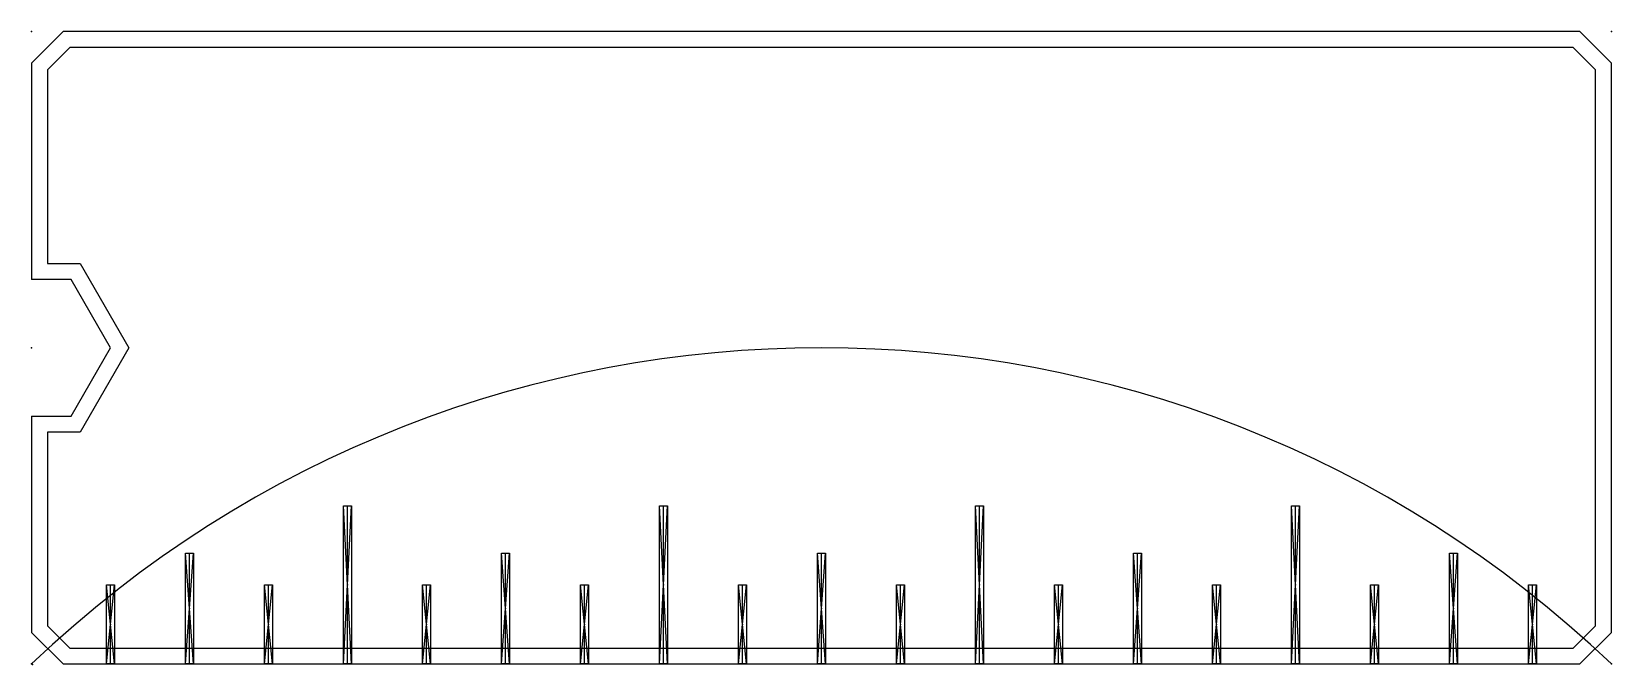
# Model space of a CAD drawing. Header units: inches. Extents: x 0 to 5, y 0 to 2.
import ezdxf

# ---------------------------------------------------------------- set-up
doc = ezdxf.new("R2010")
doc.units = ezdxf.units.IN
doc.header["$MEASUREMENT"] = 0
doc.layers.add('Magnetic Stud Finer v1_Sketch1', color=7, linetype='Continuous')
doc.layers.add('Magnetic Stud Finer v1_Sketch2', color=7, linetype='Continuous')

msp = doc.modelspace()

# ---------------------------------------------------------------- linework, layer by layer
at = {"layer": 'Magnetic Stud Finer v1_Sketch1'}
for p, q in [((0, 1.9), (0.1, 2)), ((4.9, 2), (0.1, 2)), ((4.9, 2), (5, 1.9)), ((0, 1.9), (0, 1.2165)), ((5, 0.1), (5, 1.9)), ((0.125, 1.2165), (0, 1.2165)), ((0.25, 1), (0.125, 1.2165)), ((0.125, 0.7835), (0.25, 1)), ((0, 0.7835), (0, 0.1)), ((0, 0.7835), (0.125, 0.7835)), ((0, 0.1), (0.1, 0)), ((5, 0.1), (4.9, 0)), ((0.1, 0), (4.9, 0))]:
    msp.add_line(p, q, dxfattribs=at)
for p in [(0, 2), (5, 2), (0, 1), (0, 0), (0, 0), (5, 0), (0.0027, -0.0013)]:
    msp.add_point(p, dxfattribs=at)
at = {"layer": 'Magnetic Stud Finer v1_Sketch2'}
for p, q in [((0.1207, 1.95, 0.25), (0.05, 1.8793, 0.25)), ((4.8793, 1.95, 0.25), (0.1207, 1.95, 0.25)), ((4.95, 1.8793, 0.25), (4.8793, 1.95, 0.25)), ((0.05, 1.8793, 0.25), (0.05, 1.2665, 0.25)), ((4.95, 0.1207, 0.25), (4.95, 1.8793, 0.25)), ((0.05, 1.2665, 0.25), (0.1539, 1.2665, 0.25)), ((0.1539, 1.2665, 0.25), (0.3077, 1, 0.25)), ((0.3077, 1, 0.25), (0.1539, 0.7335, 0.25)), ((0, 0.7835, 0.25), (0, 0.1, 0.25)), ((0.05, 0.7335, 0.25), (0.05, 0.1207, 0.25)), ((0.1539, 0.7335, 0.25), (0.05, 0.7335, 0.25)), ((3.9875, 0, 0.25), (4.0125, 0.5, 0.25)), ((3.9875, 0, 0.25), (3.9875, 0.5, 0.25)), ((4.0125, 0, 0.25), (3.9875, 0.5, 0.25)), ((3.9875, 0.5, 0.25), (4.0125, 0.5, 0.25)), ((4, 0, 0.25), (4, 0.5, 0.25)), ((4.0125, 0.5, 0.25), (4.0125, 0, 0.25)), ((0.9875, 0, 0.25), (0.9875, 0.5, 0.25)), ((0.9875, 0, 0.25), (1.0125, 0.5, 0.25)), ((0.9875, 0.5, 0.25), (1.0125, 0.5, 0.25)), ((1.0125, 0, 0.25), (0.9875, 0.5, 0.25)), ((1, 0, 0.25), (1, 0.5, 0.25)), ((1.0125, 0.5, 0.25), (1.0125, 0, 0.25)), ((1.9875, 0, 0.25), (2.0125, 0.5, 0.25)), ((1.9875, 0, 0.25), (1.9875, 0.5, 0.25)), ((2.0125, 0, 0.25), (1.9875, 0.5, 0.25)), ((1.9875, 0.5, 0.25), (2.0125, 0.5, 0.25)), ((2, 0, 0.25), (2, 0.5, 0.25)), ((2.0125, 0.5, 0.25), (2.0125, 0, 0.25)), ((3.0125, 0, 0.25), (2.9875, 0.5, 0.25)), ((2.9875, 0, 0.25), (2.9875, 0.5, 0.25)), ((2.9875, 0, 0.25), (3.0125, 0.5, 0.25)), ((2.9875, 0.5, 0.25), (3.0125, 0.5, 0.25)), ((3, 0, 0.25), (3, 0.5, 0.25)), ((3.0125, 0.5, 0.25), (3.0125, 0, 0.25)), ((0.4875, 0, 0.25), (0.4875, 0.35, 0.25)), ((0.4875, 0, 0.25), (0.5125, 0.35, 0.25)), ((0.5125, 0, 0.25), (0.4875, 0.35, 0.25)), ((0.4875, 0.35, 0.25), (0.5125, 0.35, 0.25)), ((0.5, 0, 0.25), (0.5, 0.35, 0.25)), ((0.5125, 0.35, 0.25), (0.5125, 0, 0.25)), ((1.4875, 0, 0.25), (1.4875, 0.35, 0.25)), ((1.5125, 0, 0.25), (1.4875, 0.35, 0.25)), ((1.4875, 0, 0.25), (1.5125, 0.35, 0.25)), ((1.4875, 0.35, 0.25), (1.5125, 0.35, 0.25)), ((1.5, 0, 0.25), (1.5, 0.35, 0.25)), ((1.5125, 0.35, 0.25), (1.5125, 0, 0.25)), ((2.5125, 0, 0.25), (2.4875, 0.35, 0.25)), ((2.4875, 0.35, 0.25), (2.5125, 0.35, 0.25)), ((2.4875, 0, 0.25), (2.5125, 0.35, 0.25)), ((2.4875, 0, 0.25), (2.4875, 0.35, 0.25)), ((2.5, 0, 0.25), (2.5, 0.35, 0.25)), ((2.5125, 0.35, 0.25), (2.5125, 0, 0.25)), ((3.4875, 0, 0.25), (3.4875, 0.35, 0.25)), ((3.4875, 0.35, 0.25), (3.5125, 0.35, 0.25)), ((3.4875, 0, 0.25), (3.5125, 0.35, 0.25)), ((3.5125, 0, 0.25), (3.4875, 0.35, 0.25)), ((3.5, 0, 0.25), (3.5, 0.35, 0.25)), ((3.5125, 0.35, 0.25), (3.5125, 0, 0.25)), ((4.4875, 0.35, 0.25), (4.5125, 0.35, 0.25)), ((4.5125, 0, 0.25), (4.4875, 0.35, 0.25)), ((4.4875, 0, 0.25), (4.4875, 0.35, 0.25)), ((4.4875, 0, 0.25), (4.5125, 0.35, 0.25)), ((4.5, 0, 0.25), (4.5, 0.35, 0.25)), ((4.5125, 0.35, 0.25), (4.5125, 0, 0.25)), ((0.2375, 0, 0.25), (0.2375, 0.25, 0.25)), ((0.2375, 0.25, 0.25), (0.2625, 0.25, 0.25)), ((0.2625, 0, 0.25), (0.2375, 0.25, 0.25)), ((0.2375, 0, 0.25), (0.2625, 0.25, 0.25)), ((0.25, 0, 0.25), (0.25, 0.25, 0.25)), ((0.2625, 0.25, 0.25), (0.2625, 0, 0.25)), ((0.7375, 0, 0.25), (0.7625, 0.25, 0.25)), ((0.7375, 0.25, 0.25), (0.7625, 0.25, 0.25)), ((0.7375, 0, 0.25), (0.7375, 0.25, 0.25)), ((0.7625, 0, 0.25), (0.7375, 0.25, 0.25)), ((0.75, 0, 0.25), (0.75, 0.25, 0.25)), ((0.7625, 0.25, 0.25), (0.7625, 0, 0.25)), ((1.2375, 0, 0.25), (1.2625, 0.25, 0.25)), ((1.2625, 0, 0.25), (1.2375, 0.25, 0.25)), ((1.2375, 0.25, 0.25), (1.2625, 0.25, 0.25)), ((1.2375, 0, 0.25), (1.2375, 0.25, 0.25)), ((1.25, 0, 0.25), (1.25, 0.25, 0.25)), ((1.2625, 0.25, 0.25), (1.2625, 0, 0.25)), ((1.7375, 0, 0.25), (1.7625, 0.25, 0.25)), ((1.7375, 0, 0.25), (1.7375, 0.25, 0.25)), ((1.7375, 0.25, 0.25), (1.7625, 0.25, 0.25)), ((1.7625, 0, 0.25), (1.7375, 0.25, 0.25)), ((1.75, 0, 0.25), (1.75, 0.25, 0.25)), ((1.7625, 0.25, 0.25), (1.7625, 0, 0.25)), ((2.2375, 0, 0.25), (2.2375, 0.25, 0.25)), ((2.2375, 0.25, 0.25), (2.2625, 0.25, 0.25)), ((2.2375, 0, 0.25), (2.2625, 0.25, 0.25)), ((2.2625, 0, 0.25), (2.2375, 0.25, 0.25)), ((2.25, 0, 0.25), (2.25, 0.25, 0.25)), ((2.2625, 0.25, 0.25), (2.2625, 0, 0.25)), ((2.7375, 0, 0.25), (2.7375, 0.25, 0.25)), ((2.7375, 0.25, 0.25), (2.7625, 0.25, 0.25)), ((2.7625, 0, 0.25), (2.7375, 0.25, 0.25)), ((2.7375, 0, 0.25), (2.7625, 0.25, 0.25)), ((2.75, 0, 0.25), (2.75, 0.25, 0.25)), ((2.7625, 0.25, 0.25), (2.7625, 0, 0.25)), ((3.2375, 0, 0.25), (3.2625, 0.25, 0.25)), ((3.2375, 0, 0.25), (3.2375, 0.25, 0.25)), ((3.2375, 0.25, 0.25), (3.2625, 0.25, 0.25)), ((3.2625, 0, 0.25), (3.2375, 0.25, 0.25)), ((3.25, 0, 0.25), (3.25, 0.25, 0.25)), ((3.2625, 0.25, 0.25), (3.2625, 0, 0.25)), ((3.7375, 0.25, 0.25), (3.7625, 0.25, 0.25)), ((3.7625, 0, 0.25), (3.7375, 0.25, 0.25)), ((3.7375, 0, 0.25), (3.7625, 0.25, 0.25)), ((3.7375, 0, 0.25), (3.7375, 0.25, 0.25)), ((3.75, 0, 0.25), (3.75, 0.25, 0.25)), ((3.7625, 0.25, 0.25), (3.7625, 0, 0.25)), ((4.2375, 0, 0.25), (4.2375, 0.25, 0.25)), ((4.2375, 0, 0.25), (4.2625, 0.25, 0.25)), ((4.2375, 0.25, 0.25), (4.2625, 0.25, 0.25)), ((4.2625, 0, 0.25), (4.2375, 0.25, 0.25)), ((4.25, 0, 0.25), (4.25, 0.25, 0.25)), ((4.2625, 0.25, 0.25), (4.2625, 0, 0.25)), ((4.7625, 0, 0.25), (4.7375, 0.25, 0.25)), ((4.7375, 0, 0.25), (4.7375, 0.25, 0.25)), ((4.7375, 0.25, 0.25), (4.7625, 0.25, 0.25)), ((4.7375, 0, 0.25), (4.7625, 0.25, 0.25)), ((4.75, 0, 0.25), (4.75, 0.25, 0.25)), ((4.7625, 0.25, 0.25), (4.7625, 0, 0.25)), ((0.05, 0.1207, 0.25), (0.1207, 0.05, 0.25)), ((4.8793, 0.05, 0.25), (4.95, 0.1207, 0.25)), ((0.1207, 0.05, 0.25), (4.8793, 0.05, 0.25)), ((0.5125, 0, 0.25), (0.4875, 0, 0.25)), ((0.7625, 0, 0.25), (0.7375, 0, 0.25)), ((1.0125, 0, 0.25), (0.9875, 0, 0.25)), ((1.2625, 0, 0.25), (1.2375, 0, 0.25)), ((1.5125, 0, 0.25), (1.4875, 0, 0.25)), ((1.7625, 0, 0.25), (1.7375, 0, 0.25)), ((2.0125, 0, 0.25), (1.9875, 0, 0.25)), ((2.2625, 0, 0.25), (2.2375, 0, 0.25)), ((2.5125, 0, 0.25), (2.4875, 0, 0.25)), ((2.7625, 0, 0.25), (2.7375, 0, 0.25)), ((3.0125, 0, 0.25), (2.9875, 0, 0.25)), ((3.2625, 0, 0.25), (3.2375, 0, 0.25)), ((3.5125, 0, 0.25), (3.4875, 0, 0.25)), ((3.7625, 0, 0.25), (3.7375, 0, 0.25)), ((4.0125, 0, 0.25), (3.9875, 0, 0.25)), ((4.2625, 0, 0.25), (4.2375, 0, 0.25)), ((4.5125, 0, 0.25), (4.4875, 0, 0.25)), ((4.7625, 0, 0.25), (4.7375, 0, 0.25)), ((0.2625, 0, 0.25), (0.2375, 0, 0.25))]:
    msp.add_line(p, q, dxfattribs=at)
msp.add_arc((2.5, -2.625, 0.25), 3.625, 46.3972, 133.6028, dxfattribs=at)
for p in [(4, 0.25, 0.25), (1, 0.25, 0.25), (2, 0.25, 0.25), (3, 0.25, 0.25), (0.5, 0.175, 0.25), (1.5, 0.175, 0.25), (2.5, 0.175, 0.25), (3.5, 0.175, 0.25), (4.5, 0.175, 0.25), (0.25, 0.125, 0.25), (0.75, 0.125, 0.25), (1.25, 0.125, 0.25), (1.75, 0.125, 0.25), (2.25, 0.125, 0.25), (2.75, 0.125, 0.25), (3.25, 0.125, 0.25), (3.75, 0.125, 0.25), (4.25, 0.125, 0.25), (4.75, 0.125, 0.25), (0, 0, 0.25)]:
    msp.add_point(p, dxfattribs=at)

doc.saveas('drawing.dxf')
